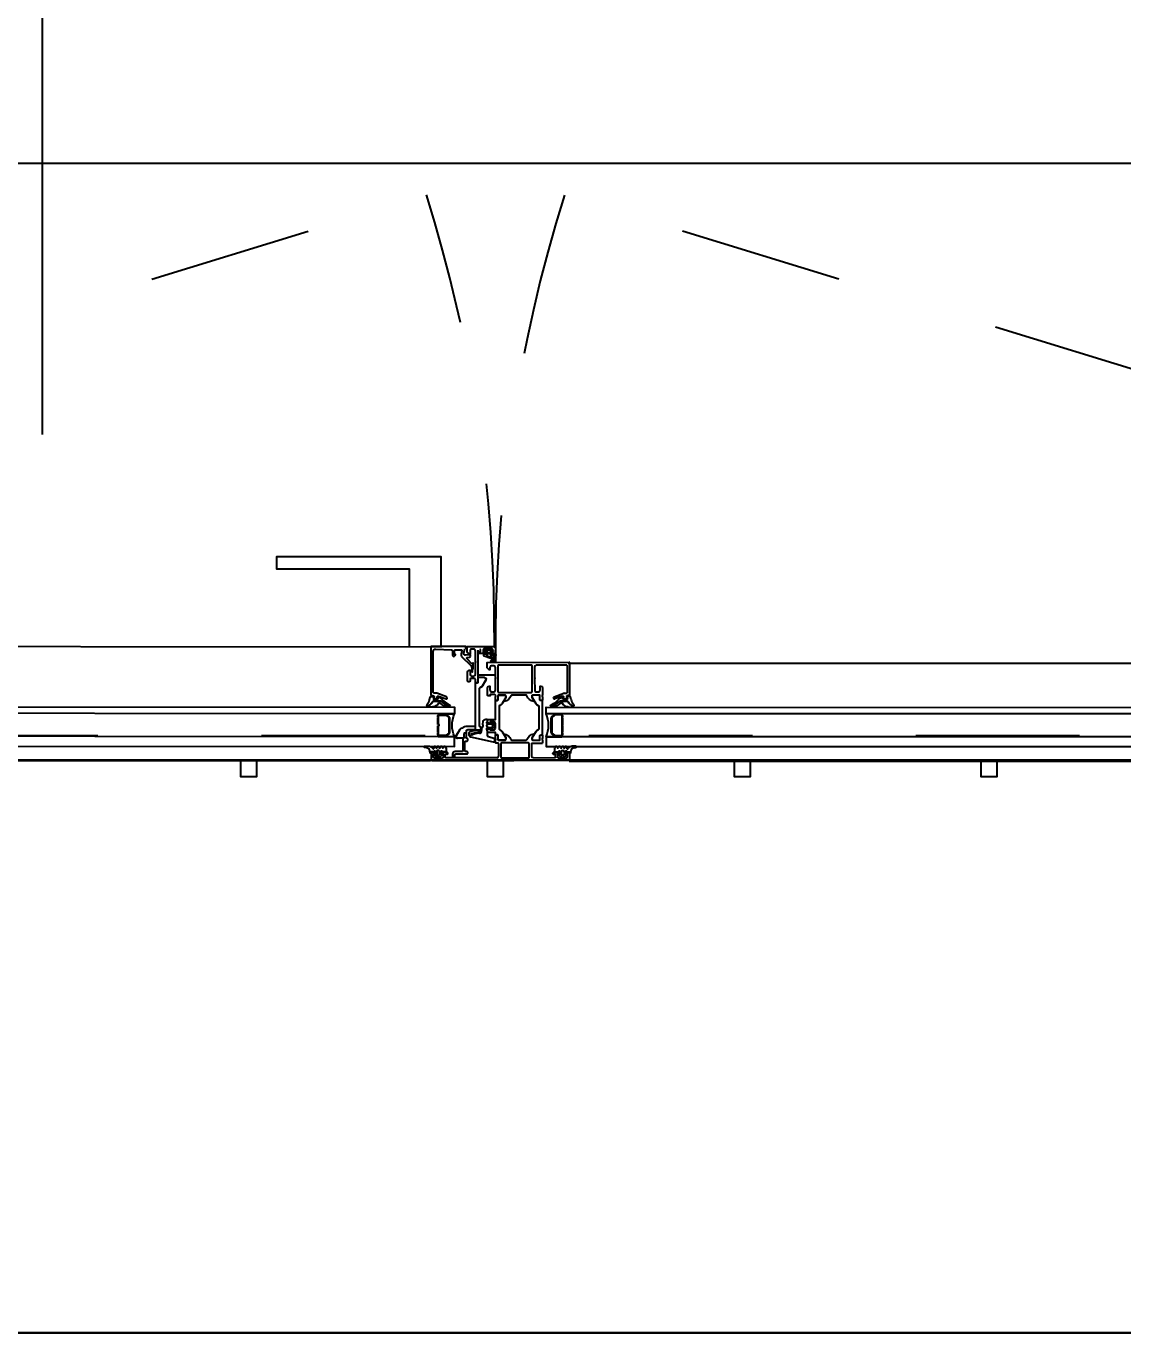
# Model space of a CAD drawing. Header units: metres. Extents: x 493 to 630, y -132 to -15.
# Drawn here: x 546.067 to 546.737, y -92.795 to -91.996 of the extents above; entities that cross this region are included whole.
import ezdxf

# ---------------------------------------------------------------- set-up
doc = ezdxf.new("R2010")
doc.units = ezdxf.units.M
doc.header["$MEASUREMENT"] = 0
doc.header["$PDMODE"] = 3
doc.linetypes.add('HIDDEN2', pattern=[0.1875, 0.125, -0.0625])
for name, color, linetype in [('a_cote_50', 9, 'Continuous'), ('a_cote_500', 9, 'Continuous'), ('a_punctat', 40, 'HIDDEN2'), ('a_sticla', 4, 'Continuous'), ('a_tamplarie_ferestre', 6, 'Continuous'), ('a_vederi', 74, 'Continuous'), ('a_vederi subtiri', 124, 'Continuous')]:
    doc.layers.add(name, color=color, linetype=linetype)
doc.layers.add('a_suprafete', color=7, linetype='Continuous', plot=False)
doc.styles.get("Standard").update_dxf_attribs({"font": 'ARIALN.TTF'})
doc.dimstyles.new('50 cote', dxfattribs={"dimtxt": 0.09, "dimasz": 0.06, "dimexe": 0, "dimexo": 0, "dimgap": 0.018, "dimtad": 1, "dimdec": 1, "dimlfac": 100, "dimrnd": 0.5, "dimdsep": 46, "dimtxsty": 'Standard', "dimblk": 'OBLIQUE', "dimcen": 0.00045, "dimclrd": 256, "dimclrt": 4, "dimadec": 1, "dimazin": 0, "dimtfac": 1, "dimtdec": 1, "dimtix": 1, "dimtofl": 0, "dimtmove": 0, "dimatfit": 3, "dimldrblk": 'OBLIQUE', "dimfxl": 0, "dimtolj": 1, "dimtzin": 0, "dimarcsym": 0})

# ---------------------------------------------------------------- blocks, each defined once
blk = doc.blocks.new('_Oblique')
at = {"color": 0, "linetype": 'ByBlock', "lineweight": -2}
blk.add_line((-0.5, -0.5), (0.5, 0.5), dxfattribs=at)
blk = doc.blocks.new('*D234')
at = {"layer": 'a_cote_50', "lineweight": -2, "ltscale": 0.3}
blk.add_line((547.32832, -91.46029), (545.37832, -91.46029), dxfattribs=at)
at = {"layer": 'Defpoints', "color": 0, "ltscale": 0.3}
for p in [(545.37832, -91.46029), (545.37832, -92.07943), (547.32832, -92.07943)]:
    blk.add_point(p, dxfattribs=at)
at = {"layer": 'a_cote_50', "lineweight": -2, "ltscale": 0.3, "xscale": 0.06, "yscale": 0.06, "zscale": 0.06, "rotation": 180}
blk.add_blockref('_Oblique', (545.37832, -91.46029), dxfattribs=at)
at = {"layer": 'a_cote_50', "lineweight": -2, "ltscale": 0.3, "xscale": 0.06, "yscale": 0.06, "zscale": 0.06}
blk.add_blockref('_Oblique', (547.32832, -91.46029), dxfattribs=at)
at = {"layer": 'a_cote_50', "color": 4, "ltscale": 0.3, "char_height": 0.09, "attachment_point": 5}
for s, insert in [('\\A1;195', (546.35332, -91.39633)), ('\\A1;74', (546.35332, -91.52329))]:
    blk.add_mtext(s, dxfattribs=dict(at, insert=insert))
blk = doc.blocks.new('__4FAFA3F2_FC5C_44BB_A64D_ECB77A95FE74_')
at = {"layer": 'a_vederi subtiri'}
for p, q in [((-125.45, 67), (-125.45, 71)), ((-125.45, 61.5), (-125.45, 67)), ((-125.01, 71), (-125.01, 67)), ((-125.01, 66.81), (-125.01, 70.75)), ((-125.01, 67), (-125.01, 66.81)), ((-124.82, 66.28), (-123.45, 64.72)), ((-123.45, 64.72), (-124.82, 66.28)), ((-124.7, 66.81), (-124.7, 70.75)), ((-123.23, 64.97), (-124.6, 66.53)), ((-124.36, 71.5), (-123.26, 71.5)), ((-124.36, 71.14), (-119.03, 71.14)), ((-123.26, 71.5), (-123.04, 71.25)), ((-123.04, 71.25), (-122.83, 71.5)), ((-113.91, 64.86), (-122.99, 64.86)), ((-122.99, 64.5), (-113.91, 64.5)), ((-113.91, 64.5), (-122.99, 64.5)), ((-122.83, 71.5), (-118.89, 71.5)), ((-118.01, 71.5), (-114.08, 71.5)), ((-117.87, 71.14), (-112.54, 71.14)), ((-114.08, 71.5), (-113.86, 71.25)), ((-113.86, 71.25), (-113.64, 71.5)), ((-112.3, 66.53), (-113.67, 64.97)), ((-113.64, 71.5), (-112.54, 71.5)), ((-113.45, 64.72), (-112.08, 66.28)), ((-112.08, 66.28), (-113.45, 64.72)), ((-112.2, 70.75), (-112.2, 66.81)), ((-111.89, 67), (-111.89, 71)), ((-111.89, 70.75), (-111.89, 66.81)), ((-111.89, 66.81), (-111.89, 67)), ((-111.45, 71), (-111.45, 67)), ((-111.45, 67), (-111.45, 61.5))]:
    blk.add_line(p, q, dxfattribs=at)
at = {"layer": 'a_vederi subtiri', "extrusion": (2e-16, 2e-16, -1)}
for centre, radius, start, end in [((125.23, 71.03), 0.221, 352.37185, 187.62815), ((125.23, 66.97), 0.221, 172.37185, 7.62815), ((125.23, 66.97), 0.221, 172.37185, 7.62815), ((124.31, 70.79), 0.708, 356.44057, 85.93128), ((124.2, 66.8), 0.808, 319.63799, 0.51725), ((124.2, 66.8), 0.808, 319.63799, 0.51725), ((124.33, 70.77), 0.368, 356.44057, 85.93128), ((124.28, 66.81), 0.42, 319.63799, 0.51725), ((122.98, 65.12), 0.618, 270.77303, 319.8915), ((122.98, 65.12), 0.618, 270.77303, 319.8915), ((122.99, 65.18), 0.321, 270.77303, 319.8915), ((118.45, 71.68), 0.787, 223.03501, 316.96499), ((118.45, 71.76), 0.512, 210.75551, 329.24449), ((113.91, 65.18), 0.321, 220.1085, 269.22697), ((113.92, 65.12), 0.618, 220.1085, 269.22697), ((113.92, 65.12), 0.618, 220.1085, 269.22697), ((112.59, 70.79), 0.708, 94.06872, 183.55943), ((112.57, 70.77), 0.368, 94.06872, 183.55943), ((112.62, 66.81), 0.42, 179.48275, 220.36201), ((112.7, 66.8), 0.808, 179.48275, 220.36201), ((112.7, 66.8), 0.808, 179.48275, 220.36201), ((111.67, 71.03), 0.221, 352.37185, 187.62815), ((111.67, 66.97), 0.221, 172.37185, 7.62815), ((111.67, 66.97), 0.221, 172.37185, 7.62815), ((118.45, 44.3), 18.57, 67.85274, 112.14726)]:
    blk.add_arc(centre, radius, start, end, dxfattribs=at)
blk = doc.blocks.new('erge')
at = {"layer": 'a_tamplarie_ferestre'}
for p, q in [((405.41117, 126.14415), (405.41118, 126.09416)), ((405.42999, 126.11766), (405.42999, 126.12258)), ((405.43199, 126.11766), (405.43199, 126.12258)), ((405.46195, 126.11217), (405.46195, 126.11616)), ((405.45134, 126.05987), (405.47074, 126.05987)), ((405.45284, 126.06137), (405.46902, 126.06137))]:
    blk.add_line(p, q, dxfattribs=at)
at = {"layer": 'a_tamplarie_ferestre', "extrusion": (3.00051e-16, 2.00018e-16, -1)}
for points in [[(-405.41899, 126.14746), (-405.41912, 126.14854)], [(-405.41997, 126.14855), (-405.41997, 126.14615)], [(-405.41317, 126.13969), (-405.41317, 126.14132)], [(-405.41332, 126.14168), (-405.41436, 126.14272)], [(-405.41436, 126.13829), (-405.41332, 126.13933)], [(-405.41437, 126.14081), (-405.41437, 126.14021)], [(-405.41677, 126.14131), (-405.41487, 126.14131)], [(-405.41487, 126.13971), (-405.41677, 126.13971)], [(-405.41516, 126.14211), (-405.41647, 126.14211)], [(-405.41647, 126.13891), (-405.41517, 126.13891)], [(-405.41647, 126.14311), (-405.41647, 126.14501), (-405.41557, 126.14501)], [(-405.41597, 126.14541), (-405.41694, 126.14548)], [(-405.41727, 126.14021), (-405.41727, 126.14081)], [(-405.4192, 126.14438), (-405.41854, 126.14378)], [(-405.41887, 126.14291), (-405.41956, 126.14291)], [(-405.4197, 126.14213), (-405.41904, 126.14188)], [(-405.41904, 126.14113), (-405.4197, 126.14088)], [(-405.4197, 126.14013), (-405.41904, 126.13988)], [(-405.41904, 126.13913), (-405.4197, 126.13888)], [(-405.41647, 126.13581), (-405.41647, 126.13791)], [(-405.41979, 126.13617), (-405.41877, 126.13551), (-405.41677, 126.13551)], [(-405.4197, 126.13813), (-405.41904, 126.13788)], [(-405.41904, 126.13713), (-405.41971, 126.13688)]]:
    blk.add_lwpolyline(points, dxfattribs=at)
at = {"layer": 'a_tamplarie_ferestre', "extrusion": (4.00051e-16, 2.00023e-16, -1)}
for points in [[(-405.41567, 126.14466), (-405.41167, 126.14465)], [(-405.41247, 126.13835), (-405.41247, 126.14235)], [(-405.41347, 126.14336), (-405.41517, 126.14336), (-405.41517, 126.14235), (-405.41567, 126.14235)], [(-405.41617, 126.14286), (-405.41617, 126.14416)], [(-405.41278, 126.11396), (-405.41277, 126.12266), (-405.41277, 126.13555)], [(-405.41518, 126.13159), (-405.41277, 126.13159)], [(-405.41327, 126.13605), (-405.41447, 126.13605)], [(-405.41567, 126.13835), (-405.41517, 126.13835), (-405.41517, 126.13736), (-405.41347, 126.13736)], [(-405.41497, 126.13555), (-405.41497, 126.13506)], [(-405.41547, 126.13456), (-405.41567, 126.13456)], [(-405.41617, 126.13506), (-405.41617, 126.13786)], [(-405.41277, 126.13019), (-405.41478, 126.13019)], [(-405.41528, 126.12969), (-405.41528, 126.12278)], [(-405.41668, 126.12578), (-405.41668, 126.13009)], [(-405.41668, 126.12278), (-405.41668, 126.12358)], [(-405.42478, 126.12528), (-405.41718, 126.12528)], [(-405.41718, 126.12408), (-405.42258, 126.12408)], [(-405.42308, 126.12358), (-405.42308, 126.12278)], [(-405.42478, 126.12478), (-405.42478, 126.12908)], [(-405.42478, 126.12278), (-405.42478, 126.12308)], [(-405.42766, 126.12466), (-405.4249, 126.12466)], [(-405.42505, 126.12328), (-405.4255, 126.12328)], [(-405.42528, 126.12958), (-405.42598, 126.12958), (-405.42837, 126.1282)], [(-405.42578, 126.12308), (-405.42766, 126.12308)], [(-405.43009, 126.12719), (-405.42629, 126.12939)], [(-405.42796, 126.12338), (-405.42796, 126.12436)], [(-405.42847, 126.12308), (-405.42949, 126.12308)], [(-405.43099, 126.12584), (-405.43047, 126.1268)], [(-405.45984, 126.12246), (-405.46534, 126.12246)], [(-405.47834, 126.12096), (-405.47634, 126.12096), (-405.47634, 126.12156), (-405.47744, 126.12266), (-405.48084, 126.12266), (-405.48085, 126.10606)], [(-405.41578, 126.12228), (-405.41618, 126.12228)], [(-405.42239, 126.10664), (-405.42545, 126.12042)], [(-405.42358, 126.12228), (-405.42428, 126.12228)], [(-405.42646, 126.12153), (-405.42759, 126.12158)], [(-405.42881, 126.11505), (-405.42785, 126.1185), (-405.42748, 126.12028)], [(-405.42912, 126.1204), (-405.42983, 126.1172)], [(-405.42999, 126.11766), (-405.45813, 126.11766)], [(-405.42999, 126.11766), (-405.42999, 126.11518)], [(-405.45473, 126.11546), (-405.43199, 126.11546)], [(-405.43199, 126.11518), (-405.43199, 126.11546)], [(-405.45612, 126.11403), (-405.4556, 126.11495)], [(-405.45623, 126.11398), (-405.45572, 126.11489)], [(-405.45863, 126.11716), (-405.45863, 126.11635)], [(-405.45866, 126.11638), (-405.45866, 126.11736)], [(-405.45877, 126.11616), (-405.45876, 126.11616)], [(-405.45896, 126.11766), (-405.46084, 126.11766)], [(-405.47864, 126.11616), (-405.45896, 126.11616)], [(-405.45934, 126.12146), (-405.45934, 126.12196)], [(-405.46084, 126.12096), (-405.45984, 126.12096)], [(-405.46134, 126.11816), (-405.46134, 126.12046)], [(-405.46284, 126.11996), (-405.46284, 126.11866)], [(-405.46366, 126.11616), (-405.46366, 126.10546)], [(-405.46634, 126.12146), (-405.46634, 126.12096), (-405.46384, 126.12096)], [(-405.46384, 126.11766), (-405.47084, 126.11766)], [(-405.47184, 126.11766), (-405.47834, 126.11766)], [(-405.47664, 126.11246), (-405.47664, 126.11526)], [(-405.47764, 126.11526), (-405.47764, 126.11496)], [(-405.47814, 126.11446), (-405.47864, 126.11446)], [(-405.47934, 126.11866), (-405.47934, 126.11996)], [(-405.41278, 126.10465), (-405.41278, 126.11396)], [(-405.4258, 126.10971), (-405.4249, 126.10632)], [(-405.43035, 126.11091), (-405.4291, 126.11045), (-405.42677, 126.11045)], [(-405.4288, 126.11399), (-405.43155, 126.11351)], [(-405.43169, 126.10627), (-405.43027, 126.10787)], [(-405.43042, 126.10836), (-405.43105, 126.10852), (-405.43105, 126.11044)], [(-405.43165, 126.11014), (-405.43146, 126.10804)], [(-405.4316, 126.10764), (-405.4322, 126.10705)], [(-405.43269, 126.10705), (-405.43329, 126.10764)], [(-405.43314, 126.11323), (-405.43521, 126.11286)], [(-405.43462, 126.10787), (-405.4332, 126.10627)], [(-405.43343, 126.10804), (-405.43325, 126.11014)], [(-405.43385, 126.11044), (-405.43385, 126.10852), (-405.43447, 126.10836)], [(-405.43645, 126.11044), (-405.43505, 126.11044), (-405.4347, 126.1108)], [(-405.43645, 126.11139), (-405.43645, 126.11044)], [(-405.46034, 126.11135), (-405.45667, 126.11347)], [(-405.46045, 126.1113), (-405.45679, 126.11341)], [(-405.45837, 126.11248), (-405.46076, 126.1111), (-405.46146, 126.1111)], [(-405.47965, 126.10546), (-405.47665, 126.10546), (-405.47665, 126.10746)], [(-405.47864, 126.11296), (-405.47764, 126.11296), (-405.47764, 126.11196), (-405.47715, 126.11196)], [(-405.47715, 126.10796), (-405.47765, 126.10796), (-405.47765, 126.10696), (-405.47865, 126.10696)], [(-405.47965, 126.10796), (-405.47964, 126.11196)], [(-405.42441, 126.10595), (-405.42286, 126.10595)]]:
    blk.add_lwpolyline(points, dxfattribs=at)
at = {"layer": 'a_tamplarie_ferestre'}
for points in [[(405.44389, 126.14621), (405.44438, 126.14619)], [(405.44389, 126.1441), (405.44389, 126.14616)], [(405.44439, 126.14619), (405.4439, 126.14621)], [(405.44569, 126.13638), (405.44724, 126.13847)], [(405.44724, 126.13847), (405.44569, 126.13638)], [(405.44744, 126.13907), (405.44744, 126.1431)], [(405.44744, 126.1431), (405.44744, 126.13907)], [(405.44823, 126.14568), (405.45016, 126.14524)], [(405.44854, 126.14307), (405.44854, 126.14087)], [(405.44874, 126.14059), (405.44975, 126.14023)], [(405.44978, 126.14325), (405.44888, 126.14337)], [(405.44994, 126.13994), (405.44994, 126.13969)], [(405.45039, 126.14489), (405.45012, 126.14349)], [(405.44723, 126.06636), (405.44568, 126.06845)], [(405.44569, 126.06845), (405.44724, 126.06636)], [(405.44389, 126.06073), (405.44389, 126.05867)], [(405.44439, 126.05863), (405.44389, 126.05861)], [(405.44389, 126.05861), (405.44438, 126.05863)], [(405.44744, 126.06575), (405.44744, 126.06173)], [(405.44744, 126.06173), (405.44744, 126.06575)], [(405.44823, 126.05915), (405.45016, 126.05958)], [(405.44854, 126.06176), (405.44854, 126.06395)], [(405.44874, 126.06423), (405.44974, 126.0646)], [(405.44978, 126.06157), (405.44888, 126.06146)], [(405.44994, 126.06488), (405.44994, 126.06514)], [(405.45038, 126.05994), (405.45011, 126.06133)]]:
    blk.add_lwpolyline(points, dxfattribs=at)
at = {"layer": 'a_tamplarie_ferestre', "extrusion": (6.00039e-16, 4.00035e-16, -1)}
for points in [[(-405.44884, 126.14245), (-405.44884, 126.14145)], [(-405.45057, 126.14028), (-405.44887, 126.13563)], [(-405.45034, 126.14295), (-405.44934, 126.14295)], [(-405.44934, 126.14095), (-405.4501, 126.14095)], [(-405.45013, 126.13528), (-405.45231, 126.14127)], [(-405.45084, 126.14445), (-405.45084, 126.14345)], [(-405.48034, 126.14496), (-405.45134, 126.14495)], [(-405.45234, 126.14145), (-405.45234, 126.14295)], [(-405.45284, 126.14345), (-405.47778, 126.14346)], [(-405.47928, 126.14189), (-405.47886, 126.13224)], [(-405.47984, 126.12357), (-405.47984, 126.12346), (-405.48084, 126.12346), (-405.48084, 126.14446)], [(-405.44934, 126.13495), (-405.44966, 126.13495)], [(-405.47531, 126.13022), (-405.47594, 126.12986), (-405.47594, 126.13046), (-405.47834, 126.13046)], [(-405.47836, 126.13176), (-405.47553, 126.13176)], [(-405.47483, 126.12608), (-405.46919, 126.12044)], [(-405.47038, 126.11979), (-405.47336, 126.12278)], [(-405.47421, 126.12247), (-405.47432, 126.12121)], [(-405.47585, 126.12087), (-405.4756, 126.12371)], [(-405.47822, 126.12595), (-405.47628, 126.12647)], [(-405.47686, 126.12476), (-405.47947, 126.12406)], [(-405.47884, 126.12996), (-405.47884, 126.12643)], [(-405.46778, 126.11986), (-405.46561, 126.11986)], [(-405.46561, 126.11936), (-405.46673, 126.11936)], [(-405.46744, 126.11896), (-405.47073, 126.11896)], [(-405.4708, 126.11913), (-405.47042, 126.11947)], [(-405.47481, 126.12076), (-405.47575, 126.12076)]]:
    blk.add_lwpolyline(points, dxfattribs=at)
at = {"layer": 'a_tamplarie_ferestre', "extrusion": (2.00051e-16, 2.00012e-16, -1)}
for points in [[(-405.42736, 126.10545), (-405.42835, 126.10545), (-405.42835, 126.10975)], [(-405.42885, 126.11025), (-405.42968, 126.11025)], [(-405.43064, 126.10951), (-405.43085, 126.10875), (-405.42985, 126.10875), (-405.42985, 126.10645)], [(-405.43485, 126.10645), (-405.43485, 126.10875), (-405.43385, 126.10875), (-405.43405, 126.10951)], [(-405.43501, 126.11025), (-405.43585, 126.11025)], [(-405.43635, 126.10975), (-405.43635, 126.10545), (-405.44744, 126.10546)], [(-405.45145, 126.10575), (-405.45145, 126.10875), (-405.45065, 126.10875), (-405.45065, 126.10975)], [(-405.45115, 126.11025), (-405.45565, 126.11026)], [(-405.45315, 126.10775), (-405.45315, 126.10645)], [(-405.45665, 126.10926), (-405.45665, 126.10876), (-405.45415, 126.10876)], [(-405.46815, 126.10876), (-405.46665, 126.10876), (-405.46665, 126.10936), (-405.46775, 126.11046), (-405.47115, 126.11046), (-405.47122, 126.06044)], [(-405.46915, 126.10646), (-405.46915, 126.10776)], [(-405.47298, 126.10667), (-405.47471, 126.11171)], [(-405.47524, 126.11051), (-405.47375, 126.10649)], [(-405.47525, 126.10634), (-405.47525, 126.10776)], [(-405.47625, 126.11066), (-405.47543, 126.11066)], [(-405.47568, 126.11246), (-405.47605, 126.11246)], [(-405.47575, 126.10826), (-405.47625, 126.10826)], [(-405.47635, 126.11216), (-405.47635, 126.11131)], [(-405.47635, 126.10836), (-405.47635, 126.11056)], [(-405.47635, 126.10761), (-405.47635, 126.10572)], [(-405.4765, 126.11116), (-405.47759, 126.11116)], [(-405.47759, 126.10776), (-405.4765, 126.10776)], [(-405.47705, 126.11029), (-405.47705, 126.10866)], [(-405.47825, 126.11069), (-405.47745, 126.11069)], [(-405.47745, 126.10826), (-405.47825, 126.10826)], [(-405.47779, 126.1113), (-405.47791, 126.11211)], [(-405.47798, 126.1068), (-405.47779, 126.10761)], [(-405.47825, 126.1122), (-405.47898, 126.11142)], [(-405.47904, 126.10765), (-405.47832, 126.10673)], [(-405.47845, 126.10846), (-405.47845, 126.11049)], [(-405.47925, 126.11074), (-405.47925, 126.10826)], [(-405.41275, 126.10155), (-405.41275, 126.08535)], [(-405.42145, 126.10205), (-405.41325, 126.10205)], [(-405.41409, 126.10345), (-405.42125, 126.10345)], [(-405.42175, 126.10395), (-405.42175, 126.10495)], [(-405.42195, 126.08535), (-405.42195, 126.10155)], [(-405.42225, 126.10545), (-405.42365, 126.10545)], [(-405.42365, 126.10375), (-405.42365, 126.09945)], [(-405.42366, 126.09987), (-405.42366, 126.10334)], [(-405.42653, 126.10387), (-405.42377, 126.10387)], [(-405.42392, 126.10525), (-405.42437, 126.10525)], [(-405.42415, 126.09895), (-405.42485, 126.09895), (-405.42724, 126.10033)], [(-405.42416, 126.10384), (-405.42656, 126.10384)], [(-405.42465, 126.10545), (-405.42653, 126.10545)], [(-405.42882, 126.10126), (-405.42519, 126.09917)], [(-405.42683, 126.10515), (-405.42683, 126.10417)], [(-405.42686, 126.10414), (-405.42686, 126.10495)], [(-405.42989, 126.10274), (-405.42939, 126.10186)], [(-405.44403, 126.10325), (-405.43076, 126.10325)], [(-405.43085, 126.10545), (-405.43385, 126.10545)], [(-405.4454, 126.10186), (-405.4449, 126.10274)], [(-405.44961, 126.09917), (-405.44597, 126.10127)], [(-405.44735, 126.10018), (-405.44735, 126.10022)], [(-405.44754, 126.10034), (-405.44995, 126.09895), (-405.45065, 126.09895)], [(-405.44794, 126.10496), (-405.44794, 126.10415)], [(-405.44797, 126.10417), (-405.44797, 126.10515)], [(-405.44824, 126.10385), (-405.45064, 126.10385)], [(-405.44827, 126.10545), (-405.45015, 126.10545)], [(-405.45103, 126.10387), (-405.44827, 126.10387)], [(-405.45042, 126.10525), (-405.45087, 126.10525)], [(-405.45114, 126.10335), (-405.45114, 126.09987)], [(-405.45115, 126.09945), (-405.45115, 126.10375)], [(-405.45285, 126.10345), (-405.45285, 126.08345)], [(-405.46905, 126.10396), (-405.45335, 126.10395)], [(-405.45415, 126.10546), (-405.46115, 126.10546)], [(-405.46215, 126.10546), (-405.46815, 126.10546)], [(-405.46955, 126.08346), (-405.46955, 126.10346)], [(-405.47576, 126.10523), (-405.47244, 126.10581)], [(-405.47383, 126.10636), (-405.47504, 126.10614)], [(-405.42365, 126.09545), (-405.42365, 126.08665)], [(-405.45115, 126.08668), (-405.45115, 126.09541)], [(-405.41325, 126.08485), (-405.42145, 126.08485)], [(-405.42115, 126.08345), (-405.41395, 126.08345)], [(-405.42165, 126.07715), (-405.42165, 126.08295)], [(-405.42365, 126.08265), (-405.42365, 126.07835)], [(-405.42724, 126.08177), (-405.42485, 126.08315), (-405.42415, 126.08315)], [(-405.42882, 126.08084), (-405.42519, 126.08294)], [(-405.44961, 126.08294), (-405.44598, 126.08084)], [(-405.45065, 126.08315), (-405.44995, 126.08315), (-405.44755, 126.08177)], [(-405.45115, 126.07835), (-405.45115, 126.08265)], [(-405.45335, 126.08295), (-405.46905, 126.08296)], [(-405.41295, 126.08245), (-405.41287, 126.06897)], [(-405.42365, 126.07665), (-405.42215, 126.07665)], [(-405.42366, 126.08224), (-405.42366, 126.07876)], [(-405.42377, 126.07823), (-405.42653, 126.07823)], [(-405.42438, 126.07685), (-405.42392, 126.07685)], [(-405.42416, 126.07826), (-405.42656, 126.07826)], [(-405.42653, 126.07665), (-405.42465, 126.07665)], [(-405.42683, 126.07793), (-405.42683, 126.07695)], [(-405.42686, 126.07796), (-405.42686, 126.07715)], [(-405.42736, 126.07665), (-405.44744, 126.07665)], [(-405.4299, 126.07935), (-405.42939, 126.08025)], [(-405.44403, 126.07885), (-405.43076, 126.07885)], [(-405.4454, 126.08025), (-405.4449, 126.07935)], [(-405.44794, 126.07715), (-405.44794, 126.07796)], [(-405.44797, 126.07695), (-405.44797, 126.07793)], [(-405.44824, 126.07826), (-405.45064, 126.07826)], [(-405.44827, 126.07823), (-405.45103, 126.07823)], [(-405.45015, 126.07665), (-405.44827, 126.07665)], [(-405.45087, 126.07685), (-405.45042, 126.07685)], [(-405.45114, 126.07877), (-405.45114, 126.08224)], [(-405.45565, 126.07666), (-405.45115, 126.07665)], [(-405.45315, 126.08045), (-405.45315, 126.07915)], [(-405.46115, 126.08146), (-405.45415, 126.08145)], [(-405.45415, 126.07815), (-405.45665, 126.07816), (-405.45665, 126.07766)], [(-405.46845, 126.08146), (-405.46215, 126.08146)], [(-405.46952, 126.06187), (-405.46945, 126.08046)]]:
    blk.add_lwpolyline(points, dxfattribs=at)
at = {"layer": 'a_tamplarie_ferestre', "extrusion": (-1.5e-15, -8.75965e-20, -1)}
blk.add_lwpolyline([(-405.41118, 126.06044), (-405.41118, 126.09416)], dxfattribs=at)
at = {"layer": 'a_tamplarie_ferestre', "extrusion": (4.00051e-16, -2.00023e-16, -1)}
for points in [[(-405.41327, 126.06877), (-405.41447, 126.06877)], [(-405.41567, 126.06647), (-405.41517, 126.06647), (-405.41517, 126.06747), (-405.41347, 126.06747)], [(-405.41497, 126.06927), (-405.41497, 126.06977)], [(-405.41547, 126.07027), (-405.41567, 126.07027)], [(-405.41617, 126.06977), (-405.41617, 126.06697)], [(-405.41567, 126.06017), (-405.41167, 126.06017)], [(-405.41247, 126.06647), (-405.41247, 126.06247)], [(-405.41347, 126.06147), (-405.41517, 126.06147), (-405.41517, 126.06247), (-405.41567, 126.06247)], [(-405.41617, 126.06197), (-405.41617, 126.06067)]]:
    blk.add_lwpolyline(points, dxfattribs=at)
at = {"layer": 'a_tamplarie_ferestre', "extrusion": (3.00051e-16, -2.00018e-16, -1)}
for points in [[(-405.41436, 126.06654), (-405.41332, 126.06549)], [(-405.41647, 126.06902), (-405.41647, 126.06692)], [(-405.41979, 126.06866), (-405.41877, 126.06932), (-405.41677, 126.06932)], [(-405.41904, 126.06769), (-405.41971, 126.06795)], [(-405.4197, 126.06669), (-405.41904, 126.06695)], [(-405.41317, 126.06514), (-405.41317, 126.0635)], [(-405.41332, 126.06315), (-405.41436, 126.06211)], [(-405.41437, 126.06402), (-405.41437, 126.06462)], [(-405.41487, 126.06512), (-405.41677, 126.06512)], [(-405.41677, 126.06352), (-405.41487, 126.06352)], [(-405.41647, 126.06592), (-405.41516, 126.06592)], [(-405.41516, 126.06272), (-405.41647, 126.06272)], [(-405.41647, 126.06172), (-405.41647, 126.05982), (-405.41557, 126.05982)], [(-405.41597, 126.05942), (-405.41694, 126.05934)], [(-405.41727, 126.06462), (-405.41727, 126.06402)], [(-405.41919, 126.06044), (-405.41854, 126.06105)], [(-405.41887, 126.06192), (-405.41956, 126.06192)], [(-405.41904, 126.06569), (-405.4197, 126.06595)], [(-405.4197, 126.06469), (-405.41904, 126.06495)], [(-405.41904, 126.06369), (-405.4197, 126.06395)], [(-405.4197, 126.06269), (-405.41904, 126.06295)], [(-405.41997, 126.05628), (-405.41997, 126.05868)], [(-405.41899, 126.05736), (-405.41912, 126.05629)]]:
    blk.add_lwpolyline(points, dxfattribs=at)
at = {"layer": 'a_tamplarie_ferestre', "extrusion": (6.00039e-16, -4.00035e-16, -1)}
for points in [[(-405.45057, 126.06454), (-405.44887, 126.0692)], [(-405.44934, 126.06987), (-405.44966, 126.06987)], [(-405.45013, 126.06954), (-405.45231, 126.06355)], [(-405.44884, 126.06237), (-405.44884, 126.06337)], [(-405.44934, 126.06387), (-405.4501, 126.06387)], [(-405.45034, 126.06187), (-405.44934, 126.06187)], [(-405.45084, 126.06037), (-405.45084, 126.06137)], [(-405.45234, 126.06338), (-405.45234, 126.06187)]]:
    blk.add_lwpolyline(points, dxfattribs=at)
at = {"layer": 'a_tamplarie_ferestre'}
for centre, radius, start, end in [((405.41676, 126.14773), 0.00225, 274.6022, 353.2816), ((405.44936, 126.15063), 0.00508, 226.44463, 257.15146), ((405.41167, 126.14415), 0.0005, 90.00335, 180.00335), ((405.41487, 126.14081), 0.0005, 90.02382, 179.98287), ((405.41487, 126.14021), 0.0005, 180.02298, 269.98371), ((405.41516, 126.14241), 0.0003, 170.2637, 270.00335), ((405.41517, 126.13861), 0.0003, 90.00335, 189.74131), ((405.41567, 126.14416), 0.0005, 0.00335, 90.00335), ((405.41567, 126.14286), 0.0005, 270.00335, 0.00335), ((405.41647, 126.14261), 0.0005, 270.05998, 89.94672), ((405.41647, 126.13841), 0.0005, 270.05994, 89.94675), ((405.41677, 126.14081), 0.0005, 0.01969, 89.98701), ((405.41677, 126.14021), 0.0005, 270.00303, 0.00366), ((405.41887, 126.14341), 0.0005, 132.04129, 269.94552), ((405.41919, 126.14151), 0.0004, 110.96875, 249.03794), ((405.41919, 126.13951), 0.0004, 110.96875, 249.03794), ((405.44434, 126.14519), 0.001, 27.72365, 87.27835), ((405.44876, 126.14752), 0.004, 207.72365, 240.67465), ((405.44623, 126.1397), 0.000476, 308.57187, 72.08728), ((405.44644, 126.1431), 0.001, 0.00335, 68.60689), ((405.44644, 126.13907), 0.001, 322.98787, 0.00335), ((405.44884, 126.14307), 0.0003, 82.79567, 180.00335), ((405.44884, 126.14087), 0.0003, 180.00335, 250.00351), ((405.44934, 126.14245), 0.0005, 90.00382, 180.00265), ((405.44934, 126.14145), 0.0005, 180.00424, 270.00246), ((405.45134, 126.14445), 0.0005, 90.00428, 180.00219), ((405.45184, 126.14145), 0.0005, 339.99309, 0.00335), ((405.48034, 126.14446), 0.0005, 0.00366, 90.00313), ((405.41547, 126.13506), 0.0005, 180.00335, 270.00335), ((405.41518, 126.13009), 0.0015, 0.00334, 90.00334), ((405.41567, 126.13786), 0.0005, 0.00335, 90.00335), ((405.41567, 126.13506), 0.0005, 270.00335, 0.00335), ((405.41919, 126.13751), 0.0004, 110.96875, 249.03794), ((405.4506, 126.13277), 0.0061, 143.70018, 176.60584), ((405.45986, 126.12627), 0.01634, 133.55448, 153.26399), ((405.44934, 126.13545), 0.0005, 159.99193, 270.00335), ((405.44966, 126.13545), 0.0005, 270.00335, 339.99309), ((405.47566, 126.13096), 0.000809, 98.82272, 244.90644), ((405.41578, 126.12278), 0.0005, 180.00335, 270.00335), ((405.41618, 126.12278), 0.0005, 270.00335, 0.00335), ((405.42358, 126.12278), 0.0005, 180.01649, 269.9902), ((405.42428, 126.12278), 0.0005, 270.00335, 0.00335), ((405.42579, 126.12852), 0.001, 60.00344, 180.00335), ((405.42766, 126.12436), 0.0003, 0.00335, 90.00335), ((405.42766, 126.12338), 0.0003, 270.00335, 0.00335), ((405.42847, 126.12358), 0.0005, 180.00335, 270.00606), ((405.42959, 126.12633), 0.001, 28.28993, 60.00344), ((405.42748, 126.12298), 0.00452, 355.00232, 39.20018), ((405.47589, 126.12502), 0.0015, 75.00355, 135.00414), ((405.47937, 126.12359), 0.000477, 357.83401, 77.17572), ((405.42711, 126.12022), 0.000372, 8.75716, 186.33859), ((405.42897, 126.11498), 0.001, 165.00444, 260.00102), ((405.43099, 126.11518), 0.001, 180.00335, 0.00335), ((405.45473, 126.11446), 0.001, 29.3097, 90.00335), ((405.46084, 126.12046), 0.0005, 0.00731, 89.99896), ((405.46084, 126.11816), 0.0005, 270.01418, 359.99252), ((405.46384, 126.11996), 0.001, 90.01304, 179.99364), ((405.46384, 126.11866), 0.001, 180.01439, 269.99405), ((405.4656, 126.11961), 0.00025, 86.44795, 273.55874), ((405.46744, 126.11927), 0.000319, 210.75719, 271.0396), ((405.47073, 126.11906), 0.0001, 270.00335, 47.8593), ((405.47134, 126.11818), 0.000725, 226.39922, 313.60747), ((405.47481, 126.12126), 0.0005, 185.00311, 270.00318), ((405.47575, 126.12086), 0.0001, 270.00335, 5.05672), ((405.47814, 126.11496), 0.0005, 180.01766, 269.98903), ((405.47834, 126.11996), 0.001, 359.99434, 90.01236), ((405.47834, 126.11866), 0.001, 269.99799, 0.01045), ((405.47864, 126.11496), 0.0005, 269.98804, 0.01515), ((405.42677, 126.10945), 0.001, 90.00411, 165.00166), ((405.43055, 126.11044), 0.0005, 0.00241, 112.50447), ((405.43196, 126.108), 0.0005, 174.89694, 225.05276), ((405.43244, 126.1139), 0.000971, 204.00928, 315.99742), ((405.43245, 126.11014), 0.0008, 0.00335, 180.00335), ((405.43245, 126.10729), 0.000348, 224.7305, 315.27619), ((405.43294, 126.108), 0.0005, 314.95398, 5.10929), ((405.43435, 126.11044), 0.0005, 45.00305, 180.00401), ((405.45415, 126.10775), 0.001, 90.00835, 179.99833), ((405.45415, 126.10646), 0.001, 180.00671, 269.99998), ((405.46815, 126.10776), 0.001, 0.0083, 89.99796), ((405.46815, 126.10646), 0.001, 270.00605, 0.00021), ((405.47283, 126.10725), 0.000686, 143.86212, 269.51903), ((405.47284, 126.10672), 0.00015, 262.50731, 340.98715), ((405.47385, 126.10646), 0.0001, 159.69119, 259.68109), ((405.47543, 126.11046), 0.0002, 90.00578, 164.31472), ((405.47625, 126.11056), 0.0001, 0.00484, 90.00185), ((405.47625, 126.10836), 0.0001, 269.9952, 0.01206), ((405.4765, 126.11131), 0.00015, 179.99841, 270.00829), ((405.4765, 126.10761), 0.00015, 89.99943, 180.00727), ((405.47745, 126.11029), 0.0004, 90.00464, 180.00133), ((405.47745, 126.10866), 0.0004, 180.0029, 270.00436), ((405.47759, 126.11136), 0.0002, 270.00592, 345.00101), ((405.47759, 126.10756), 0.0002, 15.00621, 90.0006), ((405.47825, 126.11049), 0.0002, 0.00203, 90.00381), ((405.47825, 126.10846), 0.0002, 270.00314, 0.00356), ((405.47865, 126.11196), 0.001, 359.9963, 90.00864), ((405.47865, 126.10796), 0.001, 269.99725, 0.00944), ((405.41325, 126.10155), 0.0005, 90.00335, 180.00335), ((405.41432, 126.10502), 0.00159, 193.79515, 261.78125), ((405.42125, 126.10395), 0.0005, 270.00335, 0.00335), ((405.42145, 126.10155), 0.0005, 0.00335, 90.00335), ((405.42391, 126.10553), 0.000279, 196.42322, 271.16794), ((405.42377, 126.10375), 0.00012, 90.00335, 180.00335), ((405.42415, 126.09945), 0.0005, 180.00335, 270.00335), ((405.42438, 126.10553), 0.000279, 268.84048, 343.57875), ((405.42656, 126.10414), 0.0003, 270.00583, 0.00583), ((405.43085, 126.10645), 0.001, 180.00143, 270.00482), ((405.43076, 126.10225), 0.001, 90.00583, 150.69947), ((405.43385, 126.10645), 0.001, 270.01009, 359.99704), ((405.44403, 126.10225), 0.001, 29.31218, 90.00583), ((405.44824, 126.10415), 0.0003, 180.00583, 270.00583), ((405.45041, 126.10553), 0.000279, 196.42794, 271.16622), ((405.45065, 126.09945), 0.0005, 270.00274, 0.00482), ((405.45088, 126.10553), 0.000279, 268.83876, 343.58347), ((405.45103, 126.10375), 0.00012, 0.00325, 90.00335), ((405.45115, 126.10575), 0.0003, 270.02898, 359.97421), ((405.45335, 126.10345), 0.0005, 90.00366, 180.00303), ((405.46165, 126.10598), 0.000725, 226.39177, 313.61492), ((405.46905, 126.10346), 0.0005, 0.00366, 90.00303), ((405.47505, 126.10634), 0.0002, 268.13842, 0.00434), ((405.42415, 126.09545), 0.0005, 107.75034, 180.00335), ((405.45065, 126.09541), 0.0005, 0.00335, 72.71379), ((405.41325, 126.08535), 0.0005, 180.00335, 270.00335), ((405.41395, 126.08245), 0.001, 90.00448, 180.00221), ((405.42115, 126.08295), 0.0005, 0.00293, 90.00376), ((405.42145, 126.08535), 0.0005, 270.00335, 0.00335), ((405.42415, 126.08665), 0.0005, 180.00335, 252.25635), ((405.42415, 126.08265), 0.0005, 90.00335, 180.00335), ((405.42465, 126.0821), 0.001, 57.27633, 171.82174), ((405.45015, 126.0821), 0.001, 8.18495, 122.73036), ((405.45065, 126.08265), 0.0005, 0.00187, 90.00395), ((405.45065, 126.08668), 0.0005, 286.95775, 0.00335), ((405.45335, 126.08345), 0.0005, 180.00366, 270.00303), ((405.46905, 126.08346), 0.0005, 270.00366, 0.00303), ((405.42377, 126.07835), 0.00012, 180.00335, 270.00335), ((405.42392, 126.07657), 0.000279, 88.83876, 163.58347), ((405.42416, 126.07876), 0.0005, 180.00304, 270.00365), ((405.42438, 126.07657), 0.000279, 16.42794, 91.16622), ((405.42736, 126.07715), 0.0005, 180.00304, 270.00365), ((405.42807, 126.07954), 0.0015, 27.9976, 60.00335), ((405.44673, 126.07954), 0.0015, 120.00334, 152.00909), ((405.44744, 126.07715), 0.0005, 270.00304, 0.00365), ((405.45042, 126.07658), 0.000279, 88.84048, 163.57875), ((405.45063, 126.07877), 0.000505, 270.57031, 0.57092), ((405.45088, 126.07658), 0.000279, 16.42322, 91.16794), ((405.45103, 126.07835), 0.00012, 270.00335, 0.00345), ((405.45415, 126.08045), 0.001, 90.00157, 180.00513), ((405.45415, 126.07915), 0.001, 180.00453, 270.00227), ((405.46165, 126.08093), 0.000725, 46.39921, 133.60748), ((405.46845, 126.08046), 0.001, 0.00369, 90.003), ((405.41547, 126.06977), 0.0005, 89.99665, 179.99665), ((405.41567, 126.06977), 0.0005, 359.99665, 89.99665), ((405.41567, 126.06697), 0.0005, 269.99665, 359.99665), ((405.41647, 126.06642), 0.0005, 270.05325, 89.94006), ((405.41918, 126.06732), 0.0004, 110.96206, 249.03125), ((405.4506, 126.07206), 0.0061, 183.39416, 216.29982), ((405.45986, 126.07856), 0.01634, 206.73601, 226.44552), ((405.44934, 126.06937), 0.0005, 89.99665, 200.00807), ((405.44966, 126.06937), 0.0005, 20.00691, 89.99665), ((405.41167, 126.06067), 0.0005, 179.99665, 269.99665), ((405.41487, 126.06462), 0.0005, 90.01629, 179.97702), ((405.41487, 126.06402), 0.0005, 180.01713, 269.97618), ((405.41516, 126.06622), 0.0003, 170.25869, 269.99665), ((405.41516, 126.06242), 0.0003, 89.99665, 189.7363), ((405.41567, 126.06197), 0.0005, 359.99665, 89.99665), ((405.41567, 126.06067), 0.0005, 269.99665, 359.99665), ((405.41647, 126.06222), 0.0005, 270.05328, 89.94002), ((405.41677, 126.06462), 0.0005, 359.99634, 89.99697), ((405.41677, 126.06402), 0.0005, 270.01299, 359.98031), ((405.41675, 126.0571), 0.00225, 6.7184, 85.3978), ((405.41887, 126.06142), 0.0005, 90.05448, 227.95871), ((405.41918, 126.06532), 0.0004, 110.96206, 249.03125), ((405.41918, 126.06332), 0.0004, 110.96206, 249.03125), ((405.44434, 126.05963), 0.001, 272.72165, 332.27635), ((405.44876, 126.05731), 0.004, 119.32535, 152.27635), ((405.44936, 126.0542), 0.00508, 102.84854, 133.55537), ((405.44623, 126.06512), 0.000476, 287.91272, 51.42813), ((405.44644, 126.06173), 0.001, 291.39311, 359.99665), ((405.44644, 126.06575), 0.001, 359.99665, 37.01213), ((405.44884, 126.06395), 0.0003, 109.99649, 179.99665), ((405.44884, 126.06176), 0.0003, 179.99665, 277.20433), ((405.44934, 126.06337), 0.0005, 89.99754, 179.99576), ((405.44934, 126.06237), 0.0005, 179.99735, 269.99618), ((405.45134, 126.06037), 0.0005, 179.99781, 269.99572), ((405.45184, 126.06338), 0.0005, 359.99665, 20.00691), ((405.47072, 126.06037), 0.0005, 266.969, 3.94299)]:
    blk.add_arc(centre, radius, start, end, dxfattribs=at)
at = {"layer": 'a_tamplarie_ferestre', "extrusion": (3.00051e-16, 2.00018e-16, -1)}
for centre, radius, start, end in [((-405.41954, 126.14854), 0.000426, 359.12385, 179.79294), ((-405.41367, 126.14132), 0.0005, 359.99665, 44.99654), ((-405.41367, 126.13969), 0.0005, 314.99676, 359.99665), ((-405.41457, 126.14251), 0.0003, 45.10625, 189.7363), ((-405.41457, 126.1385), 0.0003, 170.25869, 314.88534), ((-405.41597, 126.14501), 0.000399, 359.90136, 90.09195), ((-405.41757, 126.14615), 0.0024, 179.99665, 227.32312), ((-405.41956, 126.14251), 0.0004, 89.99665, 249.03125), ((-405.41956, 126.14051), 0.0004, 110.96206, 249.03125), ((-405.41956, 126.13851), 0.0004, 110.96206, 249.03125), ((-405.41677, 126.1358), 0.000299, 269.76628, 0.22703), ((-405.41957, 126.1365), 0.0004, 110.96206, 236.82189)]:
    blk.add_arc(centre, radius, start, end, dxfattribs=at)
at = {"layer": 'a_tamplarie_ferestre', "extrusion": (6.27398e-20, 3.66748e-24, -1)}
for centre, radius, start, end in [((-405.44505, 126.14612), 0.00116, 4.52824, 134.42737), ((-405.45088, 126.13387), 0.00699, 359.66402, 51.42813), ((-405.44505, 126.14612), 0.00116, 1.74891, 4.52824), ((-405.44689, 126.1441), 0.003, 347.98284, 0.01354), ((-405.44806, 126.14393), 0.00413, 294.11311, 353.63979), ((-405.44434, 126.14519), 0.001, 92.72165, 152.27635), ((-405.44877, 126.14752), 0.004, 299.32535, 332.27635), ((-405.44644, 126.1431), 0.001, 111.39311, 179.99665), ((-405.44644, 126.13907), 0.001, 179.99665, 217.01213), ((-405.43822, 126.14894), 0.015, 219.00488, 226.22478), ((-405.44964, 126.13994), 0.0003, 109.9841, 179.99665), ((-405.44982, 126.14355), 0.0003, 190.99075, 278.11465), ((-405.44964, 126.13969), 0.0003, 179.99665, 219.00488), ((-405.45009, 126.14495), 0.0003, 102.76188, 192.35314), ((-405.44459, 126.13382), 0.000698, 276.44918, 0.39418), ((-405.45061, 126.13277), 0.0061, 3.39416, 36.29982), ((-405.4446, 126.13382), 0.000698, 196.93781, 276.44918)]:
    blk.add_arc(centre, radius, start, end, dxfattribs=at)
at = {"layer": 'a_tamplarie_ferestre', "extrusion": (4.00051e-16, 2.00023e-16, -1)}
for centre, radius, start, end in [((-405.41347, 126.14235), 0.001, 359.99665, 89.99665), ((-405.41347, 126.13835), 0.001, 269.99665, 359.99665), ((-405.41327, 126.13555), 0.0005, 359.99665, 89.99665), ((-405.41447, 126.13555), 0.0005, 89.99665, 179.99665), ((-405.41478, 126.12969), 0.0005, 89.99665, 179.99665), ((-405.41718, 126.12578), 0.0005, 269.97034, 0.01598), ((-405.41718, 126.12358), 0.0005, 359.99665, 89.99665), ((-405.42258, 126.12358), 0.0005, 89.96801, 180.0253), ((-405.42528, 126.12908), 0.0005, 359.99665, 89.99665), ((-405.4249, 126.12478), 0.00012, 269.99665, 359.99665), ((-405.42504, 126.123), 0.000279, 16.41653, 91.16124), ((-405.42551, 126.123), 0.000279, 88.83378, 163.57206), ((-405.42949, 126.12258), 0.0005, 89.99394, 179.99665), ((-405.45984, 126.12196), 0.0005, 359.9935, 89.99762), ((-405.46534, 126.12146), 0.001, 89.98137, 180.00845), ((-405.42691, 126.1201), 0.0015, 12.49801, 72.49616), ((-405.41812, 126.11534), 0.00989, 150.63914, 180.58129), ((-405.42765, 126.12008), 0.0015, 87.49692, 167.49644), ((-405.42909, 126.11517), 0.0003, 214.82616, 337.4968), ((-405.42687, 126.11671), 0.003, 170.65326, 214.82616), ((-405.45813, 126.11716), 0.0005, 89.99665, 179.99665), ((-405.45896, 126.11736), 0.0003, 359.99665, 89.99665), ((-405.45984, 126.12146), 0.0005, 269.99923, 359.99407), ((-405.47714, 126.11526), 0.0005, 359.99665, 179.99665), ((-405.42286, 126.10645), 0.0005, 269.99859, 22.49437), ((-405.43049, 126.10807), 0.0003, 318.35072, 74.99601), ((-405.4344, 126.10807), 0.0003, 105.00639, 221.63593), ((-405.43495, 126.11139), 0.0015, 99.99751, 179.99558), ((-405.45742, 126.11477), 0.0015, 299.99665, 330.6903), ((-405.45754, 126.11471), 0.0015, 299.99665, 330.6903), ((-405.4583, 126.11236), 0.000138, 25.15446, 119.99665), ((-405.46095, 126.11217), 0.001, 179.99665, 299.99665), ((-405.47715, 126.11246), 0.0005, 270.0098, 359.98351), ((-405.47715, 126.10746), 0.0005, 0.01174, 89.98506), ((-405.42441, 126.10645), 0.0005, 194.99657, 269.99665), ((-405.43245, 126.10692), 0.001, 220.90638, 319.08692), ((-405.47965, 126.10696), 0.0015, 216.84038, 270.00045)]:
    blk.add_arc(centre, radius, start, end, dxfattribs=at)
at = {"layer": 'a_tamplarie_ferestre', "extrusion": (6.00039e-16, 4.00035e-16, -1)}
for centre, radius, start, end in [((-405.4501, 126.14045), 0.0005, 90.0395, 199.93506), ((-405.45034, 126.14345), 0.0005, 179.99643, 269.99688), ((-405.45284, 126.14295), 0.0005, 359.99751, 89.9958), ((-405.47778, 126.14196), 0.0015, 90.01049, 182.45244), ((-405.47834, 126.12996), 0.0005, 89.99633, 179.99677), ((-405.47836, 126.13226), 0.0005, 182.44849, 269.99665), ((-405.47371, 126.12242), 0.0005, 44.99661, 174.99804), ((-405.4766, 126.1238), 0.001, 354.99657, 104.99683), ((-405.47834, 126.12643), 0.0005, 179.99951, 284.99596), ((-405.46673, 126.11886), 0.0005, 89.99664, 149.24281), ((-405.46778, 126.12186), 0.002, 224.99665, 269.99665), ((-405.47052, 126.11965), 0.0002, 300.0058, 44.98644)]:
    blk.add_arc(centre, radius, start, end, dxfattribs=at)
at = {"layer": 'a_tamplarie_ferestre', "extrusion": (4.00074e-16, -1.99977e-16, -1)}
blk.add_arc((-405.45887, 126.11634), 0.000205, 240.9283, 11.60653, dxfattribs=at)
at = {"layer": 'a_tamplarie_ferestre', "extrusion": (2.00051e-16, 2.00012e-16, -1)}
for centre, radius, start, end in [((-405.42885, 126.10975), 0.0005, 359.99918, 89.99325), ((-405.42968, 126.10925), 0.001, 90.04187, 164.93385), ((-405.43502, 126.10925), 0.001, 15.04771, 89.96147), ((-405.43585, 126.10975), 0.0005, 89.99921, 179.99497), ((-405.45115, 126.10975), 0.0005, 359.99313, 89.9993), ((-405.45565, 126.10926), 0.001, 90.00167, 179.99164), ((-405.47285, 126.10726), 0.0015, 285.70356, 35.08423), ((-405.47195, 126.10789), 0.0004, 35.08466, 215.08466), ((-405.47568, 126.11146), 0.001, 14.95562, 89.99718), ((-405.47574, 126.10776), 0.000498, 359.74189, 90.18928), ((-405.47605, 126.11216), 0.0003, 90.00061, 179.99346), ((-405.47811, 126.11206), 0.0002, 14.98643, 135.00411), ((-405.47817, 126.10686), 0.0002, 219.99895, 344.99516), ((-405.47825, 126.11074), 0.001, 136.87807, 179.99665), ((-405.47825, 126.10826), 0.001, 179.99665, 217.82449), ((-405.42225, 126.10495), 0.0005, 359.99665, 89.99665), ((-405.42416, 126.10334), 0.0005, 359.99387, 89.99448), ((-405.42465, 126.10001), 0.001, 237.26716, 351.81257), ((-405.42247, 126.10069), 0.005, 185.61923, 252.24966), ((-405.42653, 126.10515), 0.0003, 89.99665, 179.99665), ((-405.42653, 126.10417), 0.0003, 179.99665, 269.99665), ((-405.42736, 126.10495), 0.0005, 359.99417, 89.99417), ((-405.42731, 126.10022), 0.000138, 59.99665, 185.61923), ((-405.42807, 126.10256), 0.0015, 207.98843, 239.99418), ((-405.44672, 126.10257), 0.0015, 299.99417, 331.99992), ((-405.44749, 126.10022), 0.000139, 3.38348, 114.05692), ((-405.45226, 126.10059), 0.00492, 287.28621, 355.25981), ((-405.44744, 126.10496), 0.0005, 89.99417, 179.99417), ((-405.44827, 126.10515), 0.0003, 359.99665, 89.99665), ((-405.44827, 126.10417), 0.0003, 269.99665, 359.99665), ((-405.45015, 126.10001), 0.001, 188.17578, 302.72119), ((-405.45064, 126.10335), 0.0005, 89.99387, 179.99448), ((-405.47585, 126.10572), 0.0005, 179.99641, 279.93022), ((-405.42247, 126.08141), 0.005, 107.74365, 174.37408), ((-405.45222, 126.08153), 0.00488, 4.33631, 73.04225), ((-405.42215, 126.07715), 0.0005, 269.99507, 359.99824), ((-405.42653, 126.07793), 0.0003, 89.99665, 179.99665), ((-405.42653, 126.07695), 0.0003, 179.99665, 269.99665), ((-405.42656, 126.07796), 0.0003, 89.99665, 179.99665), ((-405.42731, 126.08189), 0.000138, 174.37408, 299.99665), ((-405.43076, 126.07985), 0.001, 269.9967, 329.99677), ((-405.44403, 126.07985), 0.001, 209.99654, 269.99661), ((-405.44749, 126.08189), 0.000137, 239.99674, 4.33631), ((-405.44824, 126.07796), 0.0003, 359.99665, 89.99665), ((-405.44827, 126.07793), 0.0003, 359.99665, 89.99665), ((-405.44827, 126.07695), 0.0003, 269.99665, 359.99665), ((-405.45565, 126.07766), 0.001, 179.99862, 269.99469)]:
    blk.add_arc(centre, radius, start, end, dxfattribs=at)
at = {"layer": 'a_tamplarie_ferestre', "extrusion": (4.00051e-16, -2.00023e-16, -1)}
for centre, radius, start, end in [((-405.41347, 126.06647), 0.001, 0.00335, 90.00335), ((-405.41327, 126.06927), 0.0005, 270.00335, 323.19214), ((-405.41447, 126.06927), 0.0005, 180.00335, 270.00335), ((-405.41347, 126.06247), 0.001, 270.00335, 0.00335)]:
    blk.add_arc(centre, radius, start, end, dxfattribs=at)
at = {"layer": 'a_tamplarie_ferestre', "extrusion": (3.00051e-16, -2.00018e-16, -1)}
for centre, radius, start, end in [((-405.41457, 126.06632), 0.0003, 45.11466, 189.74131), ((-405.41677, 126.06902), 0.000299, 359.77297, 90.23372), ((-405.41956, 126.06632), 0.0004, 110.96875, 249.03794), ((-405.41957, 126.06832), 0.0004, 123.17811, 249.03794), ((-405.41367, 126.06514), 0.0005, 0.00335, 45.00324), ((-405.41367, 126.0635), 0.0005, 315.00346, 0.00335), ((-405.41457, 126.06232), 0.0003, 170.2637, 314.89375), ((-405.41597, 126.05982), 0.000399, 269.90805, 0.09864), ((-405.41757, 126.05868), 0.0024, 132.67688, 180.00335), ((-405.41956, 126.06232), 0.0004, 110.96875, 270.00335), ((-405.41956, 126.06432), 0.0004, 110.96875, 249.03794), ((-405.41954, 126.05628), 0.000426, 180.20706, 0.87615)]:
    blk.add_arc(centre, radius, start, end, dxfattribs=at)
at = {"layer": 'a_tamplarie_ferestre', "extrusion": (6.27398e-20, -3.66748e-24, -1)}
for centre, radius, start, end in [((-405.45088, 126.07096), 0.00699, 308.57187, 0.33598), ((-405.44459, 126.071), 0.000698, 359.60582, 83.55082), ((-405.44459, 126.071), 0.000698, 83.55082, 163.06219), ((-405.4506, 126.07206), 0.0061, 323.70018, 356.60584), ((-405.43822, 126.05589), 0.015, 133.77522, 140.99512), ((-405.44689, 126.06073), 0.003, 359.98646, 12.01716), ((-405.44504, 126.0587), 0.00116, 355.47176, 358.25109), ((-405.44505, 126.0587), 0.00116, 225.57263, 355.47176), ((-405.44806, 126.06089), 0.00413, 6.36021, 65.88689), ((-405.44433, 126.05963), 0.001, 207.72365, 267.27835), ((-405.44876, 126.05731), 0.004, 27.72365, 60.67465), ((-405.44644, 126.06173), 0.001, 180.00335, 248.60689), ((-405.44644, 126.06575), 0.001, 142.98787, 180.00335), ((-405.44964, 126.06488), 0.0003, 180.00335, 250.0159), ((-405.44982, 126.06128), 0.0003, 81.88535, 169.00925), ((-405.44964, 126.06514), 0.0003, 140.99512, 180.00335), ((-405.45009, 126.05988), 0.0003, 167.64686, 257.23812)]:
    blk.add_arc(centre, radius, start, end, dxfattribs=at)
at = {"layer": 'a_tamplarie_ferestre', "extrusion": (6.00039e-16, -4.00035e-16, -1)}
for centre, start, end in [((-405.4501, 126.06437), 160.06494, 269.9605), ((-405.45034, 126.06137), 90.00312, 180.00357), ((-405.45284, 126.06187), 270.0042, 0.00249)]:
    blk.add_arc(centre, 0.0005, start, end, dxfattribs=at)
at = {"layer": 'a_tamplarie_ferestre', "extrusion": (-6.00039e-16, -4.00035e-16, -1)}
blk.add_arc((-405.46902, 126.06187), 0.0005, 179.99751, 269.9958, dxfattribs=at)
blk = doc.blocks.new('tampalrie subsol')
at = {"layer": 'a_punctat', "ltscale": 0.5}
for p, q in [((545.37857, -92.38519), (546.31112, -92.09888)), ((547.32806, -92.38519), (546.39551, -92.09888))]:
    blk.add_line(p, q, dxfattribs=at)
blk.add_lwpolyline([(546.31112, -92.09888, -0.078449), (546.35269, -92.37544)], format="xyb", dxfattribs=at)
blk.add_arc((547.2807, -92.37568), 0.92746, 162.64706, 180.58423, dxfattribs=at)
at = {"layer": 'a_sticla'}
for points in [[(545.44858, -92.41141), (546.32824, -92.41212), (546.32824, -92.41612), (545.44859, -92.41541)], [(545.44859, -92.43541), (546.32824, -92.43612), (546.32824, -92.43012), (545.44859, -92.42941)], [(547.26222, -92.4302), (546.38443, -92.43011), (546.38443, -92.43611), (547.26222, -92.4362)]]:
    blk.add_lwpolyline(points, close=True, dxfattribs=at)
blk.add_lwpolyline([(547.26222, -92.4162), (546.38443, -92.41611), (546.38443, -92.41211), (547.26222, -92.4122)], dxfattribs=at)
at = {"layer": 'a_vederi subtiri'}
blk.add_line((546.3983, -92.44511), (547.24841, -92.4452), dxfattribs=at)
for points in [[(545.43867, -92.37442), (546.32019, -92.37524), (546.32018, -92.32011), (546.21948, -92.32011), (546.21948, -92.32744), (546.30061, -92.32744), (546.30061, -92.37511)], [(546.3978, -92.38507), (547.24881, -92.38521)], [(546.31374, -92.44511), (545.40818, -92.44442)]]:
    blk.add_lwpolyline(points, dxfattribs=at)
at = {"yscale": 0.001000000000008328, "zscale": 0.001000000000008328}
for p, xscale, rotation in [((546.38973, -92.30467), 0.001000000000008328, 90.00334593920645), ((546.32292, -92.30466), -0.001000000000008328, 270.0033459392066)]:
    blk.add_blockref('__4FAFA3F2_FC5C_44BB_A64D_ECB77A95FE74_', p, dxfattribs=dict(at, xscale=xscale, rotation=rotation))
at = {"layer": 'a_cote_50', "rotation": 90}
blk.add_blockref('erge', (672.45877, -497.85587), dxfattribs=at)

msp = doc.modelspace()

# ---------------------------------------------------------------- linework, layer by layer
at = {"layer": 'a_cote_50', "ltscale": 0.3}
msp.add_lwpolyline([(570.62532, -47.63113), (570.62532, -59.25113), (570.79532, -59.25113), (570.79532, -59.88113), (570.62532, -59.88113), (570.62532, -60.07113), (570.29532, -60.07113), (570.29532, -62.28113), (570.62532, -62.28113), (570.62532, -62.47113), (570.79532, -62.47113), (570.79532, -63.11113), (570.62532, -63.11113), (570.62532, -74.74113), (570.86551, -74.74113), (570.86638, -81.69114), (570.94532, -81.69113), (570.94532, -89.12113), (568.74532, -89.12113), (568.74532, -92.79458), (506.12025, -92.79458)], dxfattribs=at)
at = {"layer": 'a_cote_50', "color": 242, "ltscale": 0.3}
msp.add_lwpolyline([(568.74532, -92.79458), (568.74532, -83.06458), (553.78532, -83.06458), (553.78497, -79.38958), (504.21498, -79.38958), (506.12025, -92.79458)], close=True, dxfattribs=at)
at = {"layer": 'a_cote_50', "ltscale": 0.3}
for points in [[(546.20748, -92.44443), (546.19748, -92.44443), (546.19748, -92.45443), (546.20748, -92.45443)], [(546.35832, -92.44443), (546.34832, -92.44443), (546.34832, -92.45443), (546.35832, -92.45443)], [(546.50915, -92.44443), (546.49915, -92.44443), (546.49915, -92.45443), (546.50915, -92.45443)], [(546.65998, -92.44443), (546.64998, -92.44443), (546.64998, -92.45443), (546.65998, -92.45443)]]:
    msp.add_lwpolyline(points, close=True, dxfattribs=at)
at = {"layer": 'a_cote_500', "ltscale": 0.3}
msp.add_lwpolyline([(546.72405, -91.71648), (546.07643, -91.71648), (546.07643, -92.24536)], dxfattribs=at)
at = {"layer": 'a_punctat', "ltscale": 0.5}
msp.add_lwpolyline([(545.61034, -92.07943), (545.61034, -92.42943), (547.10034, -92.42943), (547.10034, -92.07943)], dxfattribs=at)
at = {"layer": 'a_suprafete', "ltscale": 0.3}
msp.add_lwpolyline([(541.71332, -88.76458), (541.71332, -90.25458), (541.72332, -90.25458), (541.72332, -91.86943), (542.39332, -91.86943), (542.39332, -92.11943), (544.47332, -92.11943), (544.47332, -91.61943), (545.23832, -91.61943), (545.23832, -92.07943), (547.54832, -92.07943), (547.54832, -91.91943), (547.77332, -91.91943), (547.77332, -87.11943), (541.72332, -87.11943), (541.72332, -88.08958), (542.02332, -88.08958), (542.02332, -88.76458)], close=True, dxfattribs=at)
at = {"layer": 'a_vederi', "ltscale": 0.3}
msp.add_line((545.37832, -92.07943), (547.32832, -92.07943), dxfattribs=at)
msp.add_lwpolyline([(545.37812, -92.44443), (545.37812, -92.69458), (545.37812, -92.69458), (545.37812, -92.79458), (547.32832, -92.79458), (547.32832, -92.79458), (547.32832, -92.69458), (547.32832, -92.69458), (547.32832, -92.44443)], close=True, dxfattribs=at)

# ---------------------------------------------------------------- block references
at = {"layer": 'a_tamplarie_ferestre'}
msp.add_blockref('tampalrie subsol', (0, 0), dxfattribs=at)

# ---------------------------------------------------------------- dimensions: what is measured, and where the dimension line sits
at = {"layer": 'a_cote_50', "ltscale": 0.3}
dim = msp.add_linear_dim(base=(545.37832, -91.46029), p1=(547.32832, -92.07943), p2=(545.37832, -92.07943), angle=180, text='<>\\X74', dimstyle='50 cote', override={"dimtmove": 1}, dxfattribs=at)
dim.commit()
dim.dimension.update_dxf_attribs({"geometry": '*D234', "text_midpoint": (546.35332, -91.46029)})

doc.saveas('drawing.dxf')
